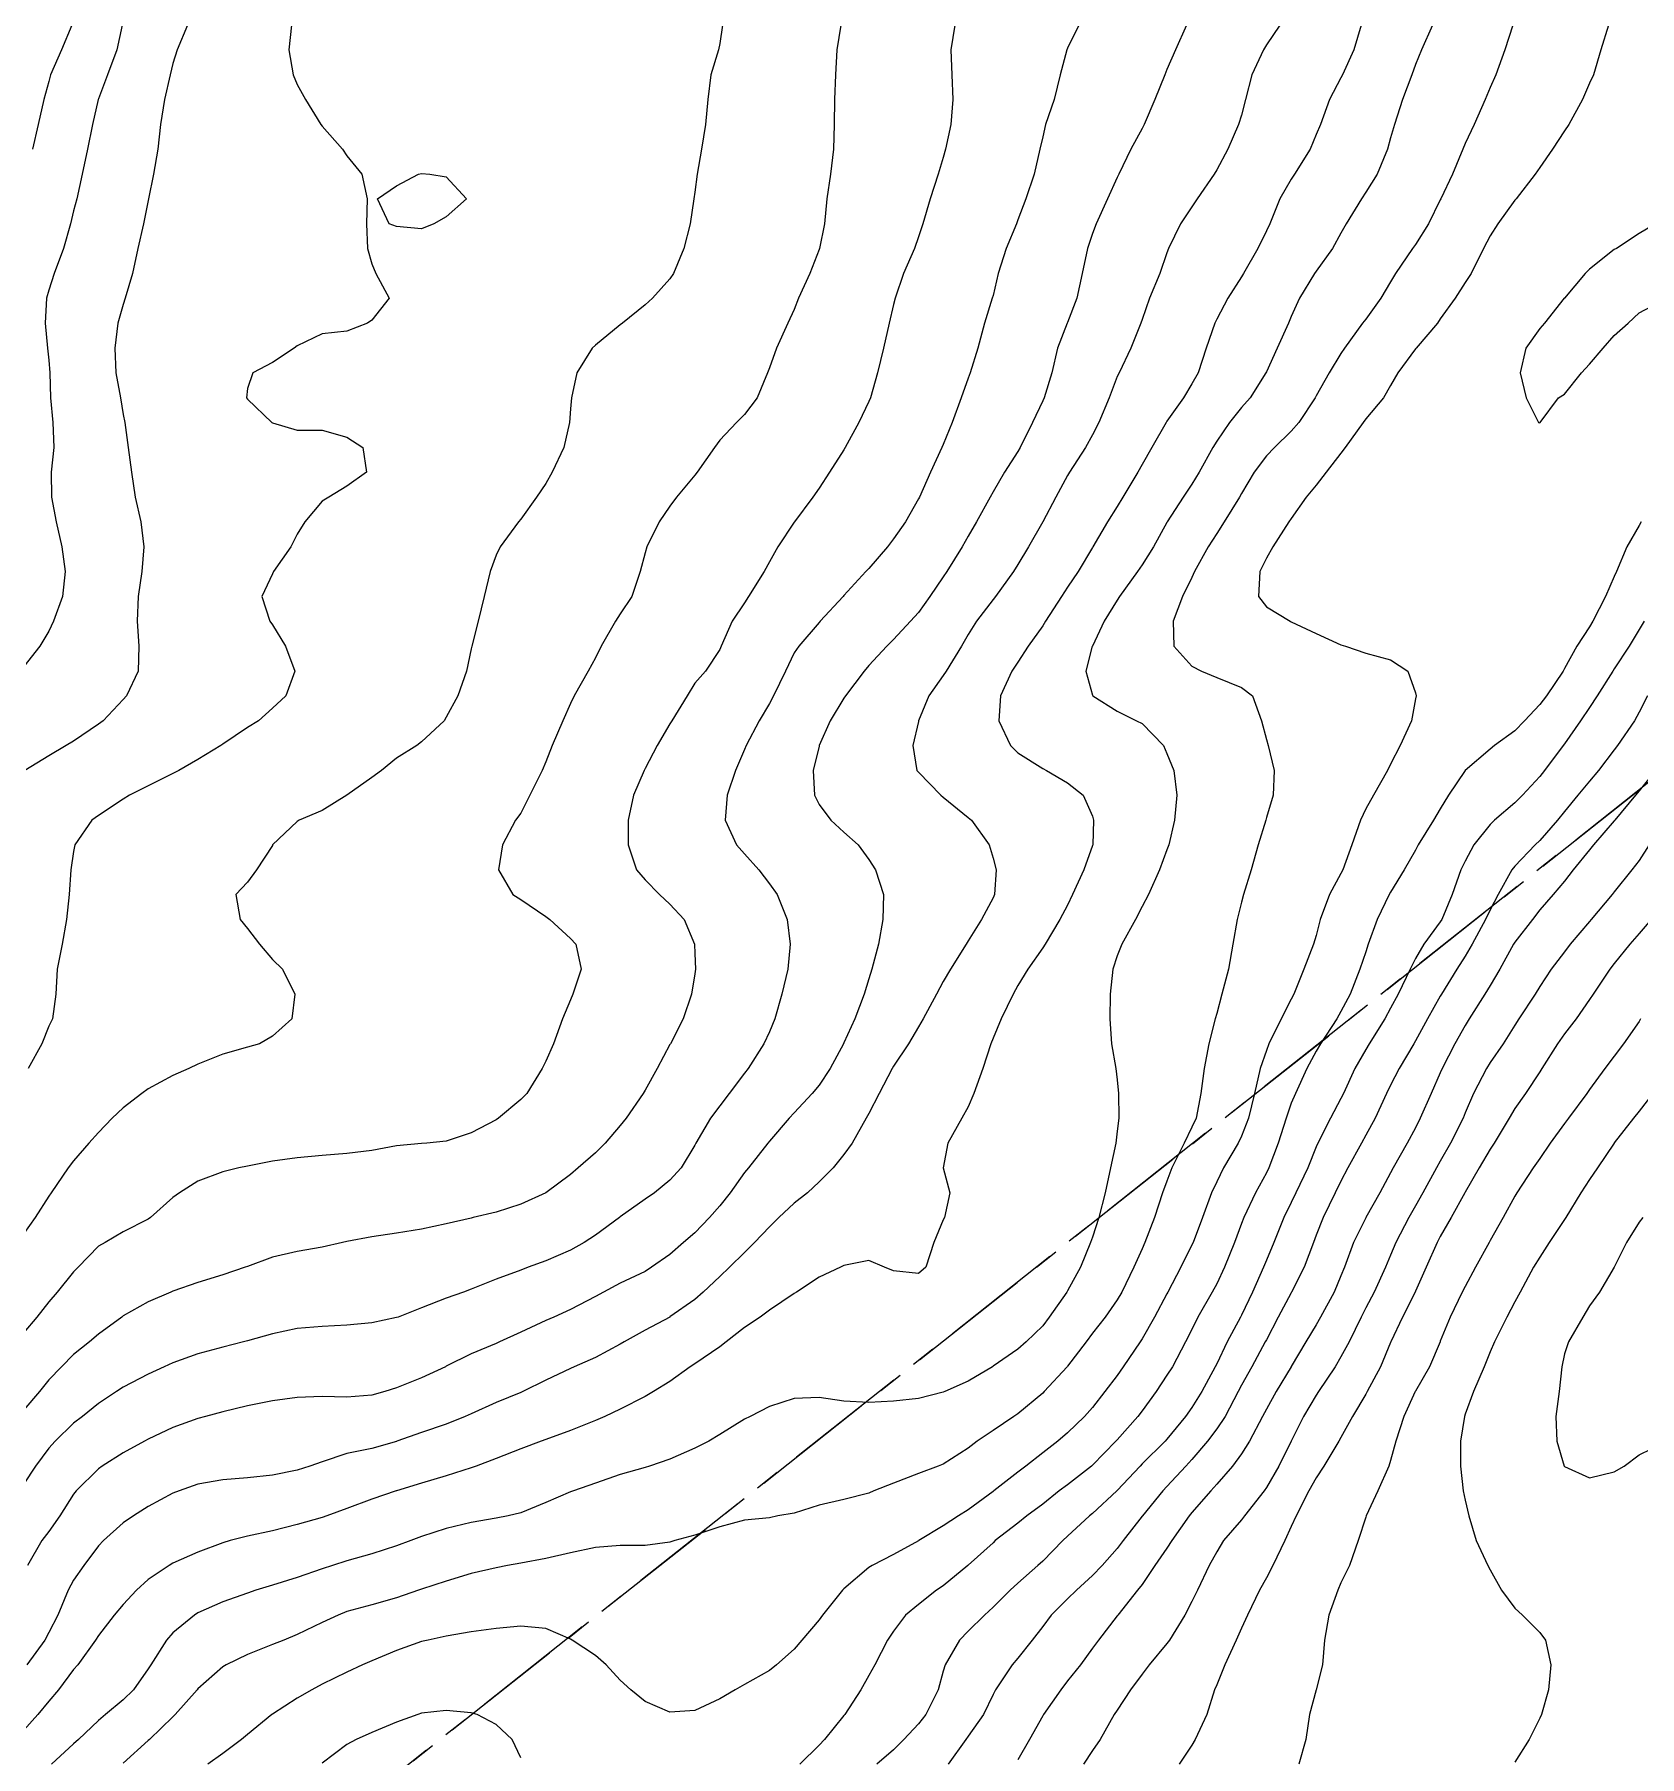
# Model space of a CAD drawing. Header units: centimetres. Extents: x 0 to 642158, y -847 to 649707.
# Drawn here: x 617182.96 to 617215.26, y 620225.4 to 620260.06 of the extents above; entities that cross this region are included whole.
import ezdxf

# ---------------------------------------------------------------- set-up
doc = ezdxf.new("R2010")
doc.units = ezdxf.units.CM
doc.header["$MEASUREMENT"] = 0
doc.linetypes.add('CENTERX2', pattern=[4, 2.5, -0.5, 0.5, -0.5])
doc.layers.add('SPW_parcellaire cadastral', color=7, linetype='CENTERX2', lineweight=25, true_color=0xff0542)
doc.layers.add('WAL_topographie 0.5', color=253, linetype='Continuous', lineweight=20)

msp = doc.modelspace()

# ---------------------------------------------------------------- linework, layer by layer
at = {"layer": 'SPW_parcellaire cadastral'}
for points in [[(617146.257, 620375.609), (617171.917, 620342.183), (617234.747, 620260.301), (617106.707, 620158.882), (617115.103, 620149.589), (617064.759, 620106.478), (617053.863, 620117.239), (616968.009, 620182.814), (616937.386, 620218.037), (616956.282, 620268.99), (616938.408, 620293.768), (616934.252, 620317.224), (616964.517, 620340.941), (617015.701, 620270.757), (617035.118, 620286.317), (617053.068, 620300.715), (617070.714, 620314.879), (617111.129, 620347.351), (617146.257, 620375.609)], [(617304.757, 620224.565), (617289.47, 620214.047), (617267.386, 620198.854), (617250.757, 620221.245), (617221.38, 620199.298), (617131.107, 620131.905), (617115.103, 620149.589), (617106.707, 620158.882), (617234.747, 620260.301), (617248.531, 620260.549), (617304.757, 620224.565)]]:
    msp.add_lwpolyline(points, dxfattribs=at)
at = {"layer": 'WAL_topographie 0.5'}
for points in [[(617184.73, 620260.25), (617184.621, 620259.75), (617184.434, 620259.25), (617184.25, 620258.762), (617184.246, 620258.75), (617184.13, 620258.25), (617184.029, 620257.75), (617183.926, 620257.25), (617183.814, 620256.75), (617183.75, 620256.509), (617183.687, 620256.25), (617183.55, 620255.75), (617183.357, 620255.25), (617183.25, 620254.917), (617183.205, 620254.75), (617183.175, 620254.25), (617183.228, 620253.75), (617183.25, 620253.508), (617183.273, 620253.25), (617183.284, 620252.75), (617183.335, 620252.25), (617183.351, 620251.75), (617183.299, 620251.25), (617183.306, 620250.75), (617183.397, 620250.25), (617183.513, 620249.75), (617183.58, 620249.25), (617183.529, 620248.75), (617183.345, 620248.25), (617183.25, 620248.049), (617183.074, 620247.75), (617182.75, 620247.338)], [(617196.804, 620260.25), (617196.75, 620259.875), (617196.724, 620259.75), (617196.574, 620259.25), (617196.515, 620258.75), (617196.467, 620258.25), (617196.383, 620257.75), (617196.296, 620257.25), (617196.25, 620256.889), (617196.233, 620256.75), (617196.154, 620256.25), (617196.032, 620255.75), (617195.819, 620255.25), (617195.75, 620255.142), (617195.401, 620254.75), (617195.25, 620254.616), (617194.795, 620254.25), (617194.75, 620254.213), (617194.25, 620253.81), (617194.186, 620253.75), (617193.876, 620253.25), (617193.769, 620252.75), (617193.75, 620252.528), (617193.731, 620252.25), (617193.612, 620251.75), (617193.378, 620251.25), (617193.25, 620251.023), (617193.065, 620250.75), (617192.75, 620250.306), (617192.705, 620250.25), (617192.336, 620249.75), (617192.25, 620249.578), (617192.129, 620249.25), (617192.014, 620248.75), (617191.889, 620248.25), (617191.76, 620247.75), (617191.75, 620247.694), (617191.653, 620247.25), (617191.484, 620246.75), (617191.25, 620246.324), (617191.209, 620246.25), (617190.75, 620245.826), (617190.657, 620245.75), (617190.25, 620245.499), (617189.943, 620245.25), (617189.75, 620245.106), (617189.25, 620244.75), (617189.25, 620244.75), (617188.75, 620244.445), (617188.286, 620244.25), (617188.25, 620244.224), (617187.755, 620243.75), (617187.75, 620243.741), (617187.431, 620243.25), (617187.25, 620243.004), (617187.015, 620242.75), (617187.103, 620242.25), (617187.25, 620242.066), (617187.494, 620241.75), (617187.75, 620241.446), (617187.954, 620241.25), (617188.201, 620240.75), (617188.142, 620240.25), (617187.75, 620239.899), (617187.494, 620239.75), (617187.25, 620239.68), (617186.75, 620239.539), (617186.25, 620239.34), (617186.071, 620239.25), (617185.75, 620239.113), (617185.25, 620238.841), (617185.125, 620238.75), (617184.75, 620238.458), (617184.529, 620238.25), (617184.25, 620237.963), (617184.056, 620237.75), (617183.75, 620237.396), (617183.644, 620237.25), (617183.301, 620236.75), (617183.25, 620236.68), (617182.978, 620236.25), (617182.75, 620235.93)], [(617199.19, 620260.25), (617199.107, 620259.75), (617199.078, 620259.25), (617199.061, 620258.75), (617199.051, 620258.25), (617199.041, 620257.75), (617198.977, 620257.25), (617198.903, 620256.75), (617198.857, 620256.25), (617198.757, 620255.75), (617198.75, 620255.731), (617198.562, 620255.25), (617198.338, 620254.75), (617198.25, 620254.526), (617198.123, 620254.25), (617197.892, 620253.75), (617197.75, 620253.348), (617197.714, 620253.25), (617197.502, 620252.75), (617197.25, 620252.414), (617197.086, 620252.25), (617196.75, 620251.895), (617196.644, 620251.75), (617196.295, 620251.25), (617196.25, 620251.192), (617195.881, 620250.75), (617195.75, 620250.566), (617195.533, 620250.25), (617195.281, 620249.75), (617195.25, 620249.628), (617195.151, 620249.25), (617194.982, 620248.75), (617194.75, 620248.399), (617194.652, 620248.25), (617194.368, 620247.75), (617194.25, 620247.515), (617194.105, 620247.25), (617193.824, 620246.75), (617193.75, 620246.595), (617193.596, 620246.25), (617193.381, 620245.75), (617193.25, 620245.419), (617193.181, 620245.25), (617192.932, 620244.75), (617192.75, 620244.39), (617192.645, 620244.25), (617192.382, 620243.75), (617192.302, 620243.25), (617192.59, 620242.75), (617192.75, 620242.655), (617193.25, 620242.309), (617193.33, 620242.25), (617193.75, 620241.87), (617193.859, 620241.75), (617193.964, 620241.25), (617193.795, 620240.75), (617193.75, 620240.636), (617193.588, 620240.25), (617193.403, 620239.75), (617193.25, 620239.4), (617193.18, 620239.25), (617192.867, 620238.75), (617192.75, 620238.625), (617192.299, 620238.25), (617192.25, 620238.22), (617191.75, 620237.958), (617191.25, 620237.788), (617190.861, 620237.75), (617190.75, 620237.74), (617190.25, 620237.692), (617189.75, 620237.602), (617189.25, 620237.539), (617188.75, 620237.5), (617188.25, 620237.454), (617187.75, 620237.383), (617187.25, 620237.288), (617187.076, 620237.25), (617186.75, 620237.173), (617186.25, 620236.986), (617185.88, 620236.75), (617185.75, 620236.655), (617185.295, 620236.25), (617185.25, 620236.222), (617184.75, 620235.963), (617184.384, 620235.75), (617184.25, 620235.674), (617183.841, 620235.25), (617183.75, 620235.156), (617183.423, 620234.75), (617183.25, 620234.554), (617183.01, 620234.25), (617182.75, 620233.938)], [(617201.484, 620260.25), (617201.402, 620259.75), (617201.421, 620259.25), (617201.442, 620258.75), (617201.399, 620258.25), (617201.297, 620257.75), (617201.25, 620257.583), (617201.145, 620257.25), (617200.988, 620256.75), (617200.839, 620256.25), (617200.75, 620255.985), (617200.668, 620255.75), (617200.447, 620255.25), (617200.278, 620254.75), (617200.25, 620254.627), (617200.162, 620254.25), (617200.044, 620253.75), (617199.926, 620253.25), (617199.783, 620252.75), (617199.75, 620252.673), (617199.551, 620252.25), (617199.275, 620251.75), (617199.25, 620251.7), (617198.961, 620251.25), (617198.75, 620250.928), (617198.621, 620250.75), (617198.253, 620250.25), (617198.25, 620250.246), (617197.92, 620249.75), (617197.75, 620249.449), (617197.642, 620249.25), (617197.33, 620248.75), (617197.25, 620248.621), (617197, 620248.25), (617196.781, 620247.75), (617196.75, 620247.685), (617196.462, 620247.25), (617196.25, 620247.006), (617196.093, 620246.75), (617195.786, 620246.25), (617195.75, 620246.187), (617195.493, 620245.75), (617195.25, 620245.287), (617195.228, 620245.25), (617195.017, 620244.75), (617194.912, 620244.25), (617194.906, 620243.75), (617195.075, 620243.25), (617195.25, 620243.047), (617195.536, 620242.75), (617195.75, 620242.556), (617196.033, 620242.25), (617196.241, 620241.75), (617196.25, 620241.562), (617196.264, 620241.25), (617196.25, 620241.157), (617196.182, 620240.75), (617196.014, 620240.25), (617195.76, 620239.75), (617195.75, 620239.734), (617195.491, 620239.25), (617195.25, 620238.812), (617195.212, 620238.75), (617194.868, 620238.25), (617194.75, 620238.101), (617194.445, 620237.75), (617194.25, 620237.557), (617193.905, 620237.25), (617193.75, 620237.12), (617193.25, 620236.75), (617193.25, 620236.75), (617192.75, 620236.52), (617192.25, 620236.358), (617191.789, 620236.25), (617191.75, 620236.241), (617191.25, 620236.123), (617190.75, 620236.017), (617190.25, 620235.938), (617189.75, 620235.865), (617189.25, 620235.77), (617189.162, 620235.75), (617188.75, 620235.653), (617188.25, 620235.571), (617187.75, 620235.454), (617187.25, 620235.267), (617187.203, 620235.25), (617186.75, 620235.098), (617186.25, 620234.942), (617185.75, 620234.767), (617185.708, 620234.75), (617185.25, 620234.558), (617184.75, 620234.273), (617184.721, 620234.25), (617184.25, 620233.906), (617184.073, 620233.75), (617183.75, 620233.495), (617183.506, 620233.25), (617183.25, 620232.987), (617183.063, 620232.75), (617182.75, 620232.385)], [(617203.974, 620260.25), (617203.75, 620259.784), (617203.734, 620259.75), (617203.598, 620259.25), (617203.477, 620258.75), (617203.306, 620258.25), (617203.25, 620258), (617203.19, 620257.75), (617203.081, 620257.25), (617202.912, 620256.75), (617202.75, 620256.326), (617202.72, 620256.25), (617202.515, 620255.75), (617202.355, 620255.25), (617202.25, 620254.806), (617202.235, 620254.75), (617202.081, 620254.25), (617201.946, 620253.75), (617201.791, 620253.25), (617201.75, 620253.142), (617201.611, 620252.75), (617201.429, 620252.25), (617201.25, 620251.809), (617201.223, 620251.75), (617200.99, 620251.25), (617200.768, 620250.75), (617200.75, 620250.713), (617200.49, 620250.25), (617200.25, 620249.911), (617200.125, 620249.75), (617199.75, 620249.316), (617199.693, 620249.25), (617199.25, 620248.769), (617199.233, 620248.75), (617198.773, 620248.25), (617198.75, 620248.224), (617198.343, 620247.75), (617198.25, 620247.617), (617198.072, 620247.25), (617197.832, 620246.75), (617197.75, 620246.595), (617197.545, 620246.25), (617197.28, 620245.75), (617197.25, 620245.67), (617197.071, 620245.25), (617196.899, 620244.75), (617196.861, 620244.25), (617197.087, 620243.75), (617197.25, 620243.568), (617197.536, 620243.25), (617197.75, 620242.964), (617197.908, 620242.75), (617198.107, 620242.25), (617198.17, 620241.75), (617198.123, 620241.25), (617198.001, 620240.75), (617197.858, 620240.25), (617197.75, 620239.992), (617197.639, 620239.75), (617197.322, 620239.25), (617197.25, 620239.159), (617196.942, 620238.75), (617196.75, 620238.503), (617196.566, 620238.25), (617196.27, 620237.75), (617196.25, 620237.71), (617195.978, 620237.25), (617195.75, 620237.005), (617195.436, 620236.75), (617195.25, 620236.624), (617194.75, 620236.263), (617194.733, 620236.25), (617194.25, 620235.897), (617194.023, 620235.75), (617193.75, 620235.592), (617193.25, 620235.381), (617192.898, 620235.25), (617192.75, 620235.194), (617192.25, 620235.009), (617191.75, 620234.808), (617191.596, 620234.75), (617191.25, 620234.627), (617190.75, 620234.435), (617190.279, 620234.25), (617190.25, 620234.239), (617189.75, 620234.135), (617189.25, 620234.085), (617188.75, 620234.059), (617188.25, 620234.019), (617187.75, 620233.914), (617187.25, 620233.773), (617187.169, 620233.75), (617186.75, 620233.643), (617186.25, 620233.506), (617185.75, 620233.331), (617185.571, 620233.25), (617185.25, 620233.102), (617184.75, 620232.835), (617184.613, 620232.75), (617184.25, 620232.513), (617183.929, 620232.25), (617183.75, 620232.111), (617183.379, 620231.75), (617183.25, 620231.608), (617182.987, 620231.25), (617182.75, 620230.895)], [(617209.657, 620260.25), (617209.511, 620259.75), (617209.279, 620259.25), (617209.25, 620259.188), (617209.019, 620258.75), (617208.839, 620258.25), (617208.75, 620258.046), (617208.628, 620257.75), (617208.314, 620257.25), (617208.25, 620257.145), (617208.018, 620256.75), (617207.817, 620256.25), (617207.75, 620256.109), (617207.581, 620255.75), (617207.289, 620255.25), (617207.25, 620255.18), (617206.973, 620254.75), (617206.75, 620254.331), (617206.711, 620254.25), (617206.539, 620253.75), (617206.377, 620253.25), (617206.25, 620253.028), (617206.081, 620252.75), (617205.75, 620252.277), (617205.732, 620252.25), (617205.442, 620251.75), (617205.25, 620251.403), (617205.161, 620251.25), (617204.859, 620250.75), (617204.75, 620250.561), (617204.556, 620250.25), (617204.26, 620249.75), (617204.25, 620249.735), (617203.964, 620249.25), (617203.75, 620248.938), (617203.625, 620248.75), (617203.303, 620248.25), (617203.25, 620248.162), (617202.958, 620247.75), (617202.75, 620247.429), (617202.628, 620247.25), (617202.403, 620246.75), (617202.367, 620246.25), (617202.599, 620245.75), (617202.75, 620245.604), (617203.25, 620245.287), (617203.323, 620245.25), (617203.75, 620244.997), (617204.061, 620244.75), (617204.25, 620244.329), (617204.274, 620244.25), (617204.255, 620243.75), (617204.25, 620243.736), (617204.08, 620243.25), (617203.848, 620242.75), (617203.75, 620242.541), (617203.595, 620242.25), (617203.299, 620241.75), (617203.25, 620241.678), (617202.953, 620241.25), (617202.75, 620240.918), (617202.655, 620240.75), (617202.413, 620240.25), (617202.25, 620239.863), (617202.206, 620239.75), (617202.043, 620239.25), (617201.864, 620238.75), (617201.75, 620238.483), (617201.62, 620238.25), (617201.34, 620237.75), (617201.25, 620237.25), (617201.379, 620236.75), (617201.272, 620236.25), (617201.25, 620236.206), (617201.059, 620235.75), (617200.896, 620235.25), (617200.75, 620235.123), (617200.25, 620235.179), (617200.066, 620235.25), (617199.75, 620235.386), (617199.25, 620235.289), (617199.182, 620235.25), (617198.75, 620235.05), (617198.294, 620234.75), (617198.25, 620234.724), (617197.75, 620234.385), (617197.565, 620234.25), (617197.25, 620234.036), (617196.883, 620233.75), (617196.75, 620233.652), (617196.25, 620233.307), (617196.159, 620233.25), (617195.75, 620232.952), (617195.42, 620232.75), (617195.25, 620232.653), (617194.75, 620232.396), (617194.44, 620232.25), (617194.25, 620232.167), (617193.75, 620231.967), (617193.25, 620231.783), (617193.159, 620231.75), (617192.75, 620231.598), (617192.25, 620231.402), (617191.85, 620231.25), (617191.75, 620231.214), (617191.25, 620231.053), (617190.75, 620230.906), (617190.25, 620230.753), (617190.242, 620230.75), (617189.75, 620230.585), (617189.25, 620230.397), (617188.848, 620230.25), (617188.75, 620230.216), (617188.25, 620230.073), (617187.75, 620229.948), (617187.25, 620229.841), (617186.9, 620229.75), (617186.75, 620229.706), (617186.25, 620229.518), (617185.75, 620229.298), (617185.67, 620229.25), (617185.25, 620228.968), (617185.015, 620228.75), (617184.75, 620228.467), (617184.565, 620228.25), (617184.25, 620227.84), (617184.194, 620227.75), (617183.835, 620227.25), (617183.75, 620227.154), (617183.448, 620226.75), (617183.25, 620226.52), (617183.028, 620226.25), (617182.75, 620225.933)], [(617186.041, 620260.25), (617185.834, 620259.75), (617185.75, 620259.477), (617185.69, 620259.25), (617185.577, 620258.75), (617185.5, 620258.25), (617185.442, 620257.75), (617185.358, 620257.25), (617185.257, 620256.75), (617185.25, 620256.719), (617185.155, 620256.25), (617185.045, 620255.75), (617184.933, 620255.25), (617184.789, 620254.75), (617184.75, 620254.625), (617184.643, 620254.25), (617184.58, 620253.75), (617184.598, 620253.25), (617184.694, 620252.75), (617184.75, 620252.412), (617184.779, 620252.25), (617184.85, 620251.75), (617184.913, 620251.25), (617184.989, 620250.75), (617185.106, 620250.25), (617185.163, 620249.75), (617185.12, 620249.25), (617185.048, 620248.75), (617185.03, 620248.25), (617185.063, 620247.75), (617185.047, 620247.25), (617184.818, 620246.75), (617184.75, 620246.674), (617184.347, 620246.25), (617184.25, 620246.177), (617183.75, 620245.84), (617183.604, 620245.75), (617183.25, 620245.545), (617182.769, 620245.25)], [(617208.019, 620260.25), (617207.75, 620259.848), (617207.693, 620259.75), (617207.46, 620259.25), (617207.33, 620258.75), (617207.25, 620258.434), (617207.191, 620258.25), (617206.977, 620257.75), (617206.75, 620257.334), (617206.702, 620257.25), (617206.357, 620256.75), (617206.25, 620256.588), (617206.024, 620256.25), (617205.782, 620255.75), (617205.75, 620255.662), (617205.605, 620255.25), (617205.396, 620254.75), (617205.25, 620254.323), (617205.226, 620254.25), (617205.024, 620253.75), (617204.785, 620253.25), (617204.75, 620253.175), (617204.586, 620252.75), (617204.38, 620252.25), (617204.25, 620252.005), (617204.112, 620251.75), (617203.791, 620251.25), (617203.75, 620251.182), (617203.516, 620250.75), (617203.25, 620250.25), (617203.25, 620250.25), (617202.961, 620249.75), (617202.75, 620249.392), (617202.663, 620249.25), (617202.299, 620248.75), (617202.25, 620248.692), (617201.918, 620248.25), (617201.75, 620247.988), (617201.613, 620247.75), (617201.304, 620247.25), (617201.25, 620247.157), (617200.959, 620246.75), (617200.752, 620246.25), (617200.75, 620246.235), (617200.638, 620245.75), (617200.714, 620245.25), (617200.75, 620245.215), (617201.199, 620244.75), (617201.25, 620244.708), (617201.75, 620244.305), (617201.819, 620244.25), (617202.17, 620243.75), (617202.25, 620243.485), (617202.312, 620243.25), (617202.281, 620242.75), (617202.25, 620242.685), (617202.021, 620242.25), (617201.75, 620241.82), (617201.709, 620241.75), (617201.391, 620241.25), (617201.25, 620241.002), (617201.111, 620240.75), (617200.847, 620240.25), (617200.75, 620240.091), (617200.551, 620239.75), (617200.25, 620239.3), (617200.222, 620239.25), (617199.959, 620238.75), (617199.75, 620238.344), (617199.698, 620238.25), (617199.414, 620237.75), (617199.25, 620237.522), (617199.031, 620237.25), (617198.75, 620236.97), (617198.518, 620236.75), (617198.25, 620236.541), (617197.94, 620236.25), (617197.75, 620236.065), (617197.453, 620235.75), (617197.25, 620235.551), (617196.947, 620235.25), (617196.75, 620235.063), (617196.42, 620234.75), (617196.25, 620234.602), (617195.75, 620234.253), (617195.745, 620234.25), (617195.25, 620233.984), (617194.826, 620233.75), (617194.75, 620233.706), (617194.25, 620233.437), (617193.824, 620233.25), (617193.75, 620233.217), (617193.25, 620232.982), (617192.786, 620232.75), (617192.75, 620232.733), (617192.25, 620232.532), (617191.75, 620232.303), (617191.63, 620232.25), (617191.25, 620232.092), (617190.75, 620231.929), (617190.257, 620231.75), (617190.25, 620231.748), (617189.75, 620231.606), (617189.25, 620231.501), (617188.75, 620231.337), (617188.502, 620231.25), (617188.25, 620231.165), (617187.75, 620231.067), (617187.25, 620231.011), (617186.75, 620230.972), (617186.25, 620230.886), (617185.875, 620230.75), (617185.75, 620230.703), (617185.25, 620230.437), (617184.956, 620230.25), (617184.75, 620230.11), (617184.355, 620229.75), (617184.25, 620229.643), (617183.957, 620229.25), (617183.75, 620228.954), (617183.641, 620228.75), (617183.43, 620228.25), (617183.25, 620227.901), (617183.171, 620227.75), (617182.81, 620227.25)], [(617206.144, 620260.25), (617205.92, 620259.75), (617205.75, 620259.352), (617205.705, 620259.25), (617205.506, 620258.75), (617205.29, 620258.25), (617205.25, 620258.17), (617205.026, 620257.75), (617204.783, 620257.25), (617204.75, 620257.18), (617204.553, 620256.75), (617204.325, 620256.25), (617204.25, 620256.055), (617204.148, 620255.75), (617204.041, 620255.25), (617203.935, 620254.75), (617203.75, 620254.264), (617203.744, 620254.25), (617203.545, 620253.75), (617203.43, 620253.25), (617203.278, 620252.75), (617203.25, 620252.687), (617203.047, 620252.25), (617202.794, 620251.75), (617202.75, 620251.668), (617202.482, 620251.25), (617202.25, 620250.856), (617202.195, 620250.75), (617201.92, 620250.25), (617201.75, 620249.965), (617201.627, 620249.75), (617201.319, 620249.25), (617201.25, 620249.144), (617200.981, 620248.75), (617200.75, 620248.428), (617200.592, 620248.25), (617200.25, 620247.881), (617200.114, 620247.75), (617199.75, 620247.36), (617199.655, 620247.25), (617199.28, 620246.75), (617199.25, 620246.704), (617198.975, 620246.25), (617198.754, 620245.75), (617198.75, 620245.735), (617198.628, 620245.25), (617198.657, 620244.75), (617198.75, 620244.561), (617198.986, 620244.25), (617199.25, 620244.008), (617199.539, 620243.75), (617199.75, 620243.459), (617199.885, 620243.25), (617200.046, 620242.75), (617200.036, 620242.25), (617199.946, 620241.75), (617199.812, 620241.25), (617199.75, 620241.054), (617199.66, 620240.75), (617199.47, 620240.25), (617199.25, 620239.768), (617199.242, 620239.75), (617198.97, 620239.25), (617198.75, 620238.919), (617198.614, 620238.75), (617198.25, 620238.359), (617198.146, 620238.25), (617197.75, 620237.787), (617197.721, 620237.75), (617197.329, 620237.25), (617197.25, 620237.157), (617196.962, 620236.75), (617196.75, 620236.49), (617196.545, 620236.25), (617196.25, 620235.944), (617196.023, 620235.75), (617195.75, 620235.508), (617195.378, 620235.25), (617195.25, 620235.168), (617194.75, 620234.928), (617194.412, 620234.75), (617194.25, 620234.666), (617193.75, 620234.402), (617193.411, 620234.25), (617193.25, 620234.178), (617192.75, 620233.942), (617192.321, 620233.75), (617192.25, 620233.718), (617191.75, 620233.51), (617191.25, 620233.259), (617191.234, 620233.25), (617190.75, 620233.028), (617190.25, 620232.824), (617190.011, 620232.75), (617189.75, 620232.675), (617189.25, 620232.636), (617188.75, 620232.648), (617188.25, 620232.63), (617187.75, 620232.562), (617187.25, 620232.46), (617186.75, 620232.34), (617186.406, 620232.25), (617186.25, 620232.21), (617185.75, 620232.026), (617185.25, 620231.791), (617185.174, 620231.75), (617184.75, 620231.517), (617184.327, 620231.25), (617184.25, 620231.198), (617183.802, 620230.75), (617183.75, 620230.686), (617183.47, 620230.25), (617183.25, 620229.933), (617183.113, 620229.75), (617182.823, 620229.25)], [(617188.137, 620260.25), (617188.08, 620259.75), (617188.17, 620259.25), (617188.25, 620259.05), (617188.417, 620258.75), (617188.726, 620258.25), (617188.75, 620258.217), (617189.163, 620257.75), (617189.25, 620257.614), (617189.55, 620257.25), (617189.657, 620256.75), (617189.641, 620256.25), (617189.661, 620255.75), (617189.75, 620255.442), (617189.833, 620255.25), (617190.1, 620254.75), (617189.75, 620254.313), (617189.662, 620254.25), (617189.25, 620254.091), (617188.75, 620254.034), (617188.25, 620253.792), (617188.187, 620253.75), (617187.75, 620253.458), (617187.359, 620253.25), (617187.25, 620252.932), (617187.226, 620252.75), (617187.25, 620252.72), (617187.742, 620252.25), (617187.75, 620252.244), (617188.25, 620252.097), (617188.75, 620252.094), (617189.25, 620251.955), (617189.572, 620251.75), (617189.643, 620251.25), (617189.25, 620250.97), (617188.889, 620250.75), (617188.75, 620250.671), (617188.401, 620250.25), (617188.25, 620250.005), (617188.124, 620249.75), (617187.772, 620249.25), (617187.75, 620249.206), (617187.536, 620248.75), (617187.697, 620248.25), (617187.75, 620248.18), (617188.013, 620247.75), (617188.202, 620247.25), (617188.022, 620246.75), (617187.75, 620246.5), (617187.473, 620246.25), (617187.25, 620246.114), (617186.75, 620245.776), (617186.716, 620245.75), (617186.25, 620245.466), (617185.866, 620245.25), (617185.75, 620245.188), (617185.25, 620244.942), (617184.877, 620244.75), (617184.75, 620244.671), (617184.25, 620244.339), (617184.119, 620244.25), (617183.774, 620243.75), (617183.75, 620243.621), (617183.697, 620243.25), (617183.658, 620242.75), (617183.608, 620242.25), (617183.519, 620241.75), (617183.42, 620241.25), (617183.392, 620240.75), (617183.325, 620240.25), (617183.25, 620240.106), (617183.111, 620239.75), (617182.838, 620239.25)], [(617183.715, 620260.25), (617183.506, 620259.75), (617183.287, 620259.25), (617183.25, 620259.115), (617183.15, 620258.75), (617183.034, 620258.25), (617182.92, 620257.75)], [(617211.094, 620260.25), (617210.869, 620259.75), (617210.75, 620259.457), (617210.676, 620259.25), (617210.49, 620258.75), (617210.327, 620258.25), (617210.25, 620257.98), (617210.19, 620257.75), (617209.98, 620257.25), (617209.75, 620256.883), (617209.661, 620256.75), (617209.356, 620256.25), (617209.25, 620256.059), (617209.079, 620255.75), (617208.75, 620255.295), (617208.719, 620255.25), (617208.416, 620254.75), (617208.25, 620254.383), (617208.193, 620254.25), (617207.969, 620253.75), (617207.75, 620253.273), (617207.739, 620253.25), (617207.423, 620252.75), (617207.25, 620252.554), (617207.006, 620252.25), (617206.75, 620251.877), (617206.671, 620251.75), (617206.401, 620251.25), (617206.25, 620251.01), (617206.077, 620250.75), (617205.757, 620250.25), (617205.75, 620250.238), (617205.481, 620249.75), (617205.25, 620249.384), (617205.158, 620249.25), (617204.794, 620248.75), (617204.75, 620248.674), (617204.487, 620248.25), (617204.25, 620247.753), (617204.248, 620247.75), (617204.116, 620247.25), (617204.25, 620246.766), (617204.258, 620246.75), (617204.75, 620246.443), (617205.135, 620246.25), (617205.25, 620246.193), (617205.678, 620245.75), (617205.75, 620245.59), (617205.887, 620245.25), (617205.947, 620244.75), (617205.901, 620244.25), (617205.786, 620243.75), (617205.75, 620243.652), (617205.602, 620243.25), (617205.377, 620242.75), (617205.25, 620242.511), (617205.115, 620242.25), (617204.844, 620241.75), (617204.75, 620241.516), (617204.658, 620241.25), (617204.604, 620240.75), (617204.6, 620240.25), (617204.632, 620239.75), (617204.72, 620239.25), (617204.75, 620239.025), (617204.777, 620238.75), (617204.778, 620238.25), (617204.75, 620237.989), (617204.722, 620237.75), (617204.612, 620237.25), (617204.507, 620236.75), (617204.381, 620236.25), (617204.25, 620235.855), (617204.21, 620235.75), (617204.008, 620235.25), (617203.75, 620234.775), (617203.735, 620234.75), (617203.379, 620234.25), (617203.25, 620234.074), (617202.915, 620233.75), (617202.75, 620233.605), (617202.25, 620233.258), (617202.237, 620233.25), (617201.75, 620232.961), (617201.28, 620232.75), (617201.25, 620232.737), (617200.75, 620232.612), (617200.25, 620232.554), (617199.75, 620232.528), (617199.25, 620232.556), (617198.75, 620232.629), (617198.25, 620232.609), (617197.75, 620232.447), (617197.361, 620232.25), (617197.25, 620232.194), (617196.75, 620231.884), (617196.532, 620231.75), (617196.25, 620231.611), (617195.75, 620231.391), (617195.337, 620231.25), (617195.25, 620231.223), (617194.75, 620231.079), (617194.25, 620230.904), (617193.808, 620230.75), (617193.75, 620230.73), (617193.25, 620230.519), (617192.75, 620230.311), (617192.493, 620230.25), (617192.25, 620230.204), (617191.75, 620230.117), (617191.25, 620229.991), (617190.75, 620229.83), (617190.537, 620229.75), (617190.25, 620229.645), (617189.75, 620229.485), (617189.25, 620229.343), (617188.96, 620229.25), (617188.75, 620229.182), (617188.25, 620229.008), (617187.75, 620228.851), (617187.42, 620228.75), (617187.25, 620228.694), (617186.75, 620228.516), (617186.25, 620228.295), (617186.181, 620228.25), (617185.75, 620227.894), (617185.622, 620227.75), (617185.302, 620227.25), (617185.25, 620227.167), (617184.956, 620226.75), (617184.75, 620226.547), (617184.395, 620226.25), (617184.25, 620226.129), (617183.849, 620225.75), (617183.75, 620225.658), (617183.307, 620225.25)], [(617212.706, 620260.25), (617212.549, 620259.75), (617212.365, 620259.25), (617212.25, 620258.989), (617212.154, 620258.75), (617211.928, 620258.25), (617211.75, 620257.866), (617211.704, 620257.75), (617211.494, 620257.25), (617211.26, 620256.75), (617211.25, 620256.729), (617211.01, 620256.25), (617210.75, 620255.83), (617210.691, 620255.75), (617210.348, 620255.25), (617210.25, 620255.082), (617210.052, 620254.75), (617209.75, 620254.333), (617209.687, 620254.25), (617209.324, 620253.75), (617209.25, 620253.642), (617209.016, 620253.25), (617208.75, 620252.785), (617208.731, 620252.75), (617208.404, 620252.25), (617208.25, 620252.074), (617207.914, 620251.75), (617207.75, 620251.578), (617207.507, 620251.25), (617207.25, 620250.824), (617207.209, 620250.75), (617206.903, 620250.25), (617206.75, 620250.015), (617206.577, 620249.75), (617206.301, 620249.25), (617206.25, 620249.134), (617206.064, 620248.75), (617205.876, 620248.25), (617205.887, 620247.75), (617206.25, 620247.348), (617206.444, 620247.25), (617206.75, 620247.119), (617207.25, 620246.92), (617207.474, 620246.75), (617207.654, 620246.25), (617207.75, 620245.875), (617207.785, 620245.75), (617207.908, 620245.25), (617207.886, 620244.75), (617207.75, 620244.299), (617207.737, 620244.25), (617207.586, 620243.75), (617207.445, 620243.25), (617207.292, 620242.75), (617207.25, 620242.595), (617207.161, 620242.25), (617207.073, 620241.75), (617206.986, 620241.25), (617206.855, 620240.75), (617206.75, 620240.355), (617206.717, 620240.25), (617206.595, 620239.75), (617206.495, 620239.25), (617206.431, 620238.75), (617206.335, 620238.25), (617206.25, 620238.07), (617206.098, 620237.75), (617205.847, 620237.25), (617205.75, 620236.987), (617205.662, 620236.75), (617205.501, 620236.25), (617205.306, 620235.75), (617205.25, 620235.622), (617205.084, 620235.25), (617204.84, 620234.75), (617204.75, 620234.599), (617204.505, 620234.25), (617204.25, 620233.925), (617204.122, 620233.75), (617203.75, 620233.261), (617203.741, 620233.25), (617203.28, 620232.75), (617203.25, 620232.72), (617202.75, 620232.303), (617202.671, 620232.25), (617202.25, 620231.966), (617201.931, 620231.75), (617201.75, 620231.608), (617201.25, 620231.292), (617201.147, 620231.25), (617200.75, 620231.099), (617200.25, 620230.906), (617199.855, 620230.75), (617199.75, 620230.706), (617199.25, 620230.579), (617198.75, 620230.466), (617198.25, 620230.306), (617197.922, 620230.25), (617197.75, 620230.21), (617197.25, 620230.162), (617196.75, 620230.029), (617196.25, 620229.86), (617195.85, 620229.75), (617195.75, 620229.72), (617195.25, 620229.652), (617194.75, 620229.654), (617194.25, 620229.614), (617193.75, 620229.502), (617193.25, 620229.391), (617192.75, 620229.297), (617192.482, 620229.25), (617192.25, 620229.203), (617191.75, 620229.087), (617191.25, 620228.937), (617190.75, 620228.771), (617190.69, 620228.75), (617190.25, 620228.602), (617189.75, 620228.46), (617189.25, 620228.322), (617189.072, 620228.25), (617188.75, 620228.103), (617188.25, 620227.859), (617187.978, 620227.75), (617187.75, 620227.657), (617187.25, 620227.457), (617186.82, 620227.25), (617186.75, 620227.208), (617186.25, 620226.771), (617186.234, 620226.75), (617185.794, 620226.25), (617185.75, 620226.207), (617185.277, 620225.75), (617185.25, 620225.725), (617184.75, 620225.275)], [(617214.633, 620260.25), (617214.482, 620259.75), (617214.33, 620259.25), (617214.25, 620259.081), (617214.113, 620258.75), (617213.833, 620258.25), (617213.75, 620258.117), (617213.509, 620257.75), (617213.25, 620257.381), (617213.155, 620257.25), (617212.775, 620256.75), (617212.75, 620256.722), (617212.406, 620256.25), (617212.25, 620256.007), (617212.118, 620255.75), (617211.871, 620255.25), (617211.75, 620255.067), (617211.548, 620254.75), (617211.25, 620254.334), (617211.19, 620254.25), (617210.762, 620253.75), (617210.75, 620253.735), (617210.398, 620253.25), (617210.25, 620252.994), (617210.104, 620252.75), (617209.75, 620252.326), (617209.699, 620252.25), (617209.335, 620251.75), (617209.25, 620251.631), (617208.954, 620251.25), (617208.75, 620250.992), (617208.551, 620250.75), (617208.25, 620250.321), (617208.205, 620250.25), (617207.878, 620249.75), (617207.75, 620249.519), (617207.619, 620249.25), (617207.592, 620248.75), (617207.75, 620248.541), (617208.229, 620248.25), (617208.25, 620248.242), (617208.75, 620248.002), (617209.25, 620247.774), (617209.34, 620247.75), (617209.75, 620247.612), (617210.25, 620247.477), (617210.595, 620247.25), (617210.75, 620246.81), (617210.762, 620246.75), (617210.75, 620246.69), (617210.671, 620246.25), (617210.444, 620245.75), (617210.25, 620245.374), (617210.187, 620245.25), (617209.904, 620244.75), (617209.75, 620244.478), (617209.645, 620244.25), (617209.469, 620243.75), (617209.286, 620243.25), (617209.25, 620243.176), (617209.021, 620242.75), (617208.835, 620242.25), (617208.75, 620241.929), (617208.698, 620241.75), (617208.506, 620241.25), (617208.303, 620240.75), (617208.25, 620240.649), (617208.046, 620240.25), (617207.8, 620239.75), (617207.75, 620239.61), (617207.626, 620239.25), (617207.508, 620238.75), (617207.389, 620238.25), (617207.25, 620237.887), (617207.184, 620237.75), (617206.888, 620237.25), (617206.75, 620236.972), (617206.645, 620236.75), (617206.463, 620236.25), (617206.274, 620235.75), (617206.25, 620235.7), (617206.028, 620235.25), (617205.767, 620234.75), (617205.75, 620234.718), (617205.499, 620234.25), (617205.25, 620233.809), (617205.211, 620233.75), (617204.871, 620233.25), (617204.75, 620233.075), (617204.502, 620232.75), (617204.25, 620232.432), (617204.089, 620232.25), (617203.75, 620231.92), (617203.551, 620231.75), (617203.25, 620231.515), (617202.913, 620231.25), (617202.75, 620231.127), (617202.269, 620230.75), (617202.25, 620230.736), (617201.75, 620230.373), (617201.553, 620230.25), (617201.25, 620230.045), (617200.76, 620229.75), (617200.75, 620229.744), (617200.25, 620229.47), (617199.817, 620229.25), (617199.75, 620229.21), (617199.25, 620228.778), (617199.222, 620228.75), (617198.816, 620228.25), (617198.75, 620228.155), (617198.404, 620227.75), (617198.25, 620227.564), (617197.895, 620227.25), (617197.75, 620227.138), (617197.25, 620226.858), (617197.061, 620226.75), (617196.75, 620226.567), (617196.25, 620226.332), (617195.75, 620226.299), (617195.25, 620226.512), (617194.963, 620226.75), (617194.75, 620226.94), (617194.464, 620227.25), (617194.25, 620227.436), (617193.781, 620227.75), (617193.75, 620227.768), (617193.25, 620227.98), (617192.75, 620228.032), (617192.25, 620227.984), (617191.75, 620227.914), (617191.25, 620227.828), (617190.885, 620227.75), (617190.75, 620227.719), (617190.25, 620227.542), (617189.75, 620227.332), (617189.561, 620227.25), (617189.25, 620227.105), (617188.75, 620226.859), (617188.543, 620226.75), (617188.25, 620226.578), (617187.75, 620226.258), (617187.739, 620226.25), (617187.25, 620225.848), (617187.131, 620225.75), (617186.75, 620225.466), (617186.452, 620225.25)], [(617191, 620256.25), (617190.75, 620256.148), (617190.25, 620256.196), (617190.1, 620256.25), (617189.864, 620256.75), (617190.25, 620257.016), (617190.691, 620257.25), (617190.75, 620257.264), (617190.917, 620257.25), (617191.25, 620257.193), (617191.658, 620256.75), (617191.25, 620256.39), (617191, 620256.25)], [(617215.578, 620256.25), (617215.25, 620256.056), (617214.795, 620255.75), (617214.75, 620255.729), (617214.25, 620255.335), (617214.164, 620255.25), (617213.75, 620254.756), (617213.745, 620254.75), (617213.349, 620254.25), (617213.25, 620254.141), (617212.969, 620253.75), (617212.857, 620253.25), (617212.979, 620252.75), (617213.228, 620252.25), (617213.25, 620252.241), (617213.256, 620252.25), (617213.631, 620252.75), (617213.75, 620252.824), (617214.091, 620253.25), (617214.25, 620253.428), (617214.525, 620253.75), (617214.75, 620254), (617215.032, 620254.25), (617215.25, 620254.457), (617215.75, 620254.72)], [(617215.293, 620250.25), (617215.25, 620250.176), (617215.003, 620249.75), (617214.792, 620249.25), (617214.75, 620249.153), (617214.571, 620248.75), (617214.319, 620248.25), (617214.25, 620248.14), (617213.997, 620247.75), (617213.75, 620247.298), (617213.724, 620247.25), (617213.388, 620246.75), (617213.25, 620246.574), (617212.943, 620246.25), (617212.75, 620246.048), (617212.343, 620245.75), (617212.25, 620245.679), (617211.75, 620245.25), (617211.75, 620245.25), (617211.412, 620244.75), (617211.25, 620244.479), (617211.111, 620244.25), (617210.806, 620243.75), (617210.75, 620243.646), (617210.524, 620243.25), (617210.25, 620242.8), (617210.222, 620242.75), (617209.977, 620242.25), (617209.8, 620241.75), (617209.75, 620241.601), (617209.633, 620241.25), (617209.434, 620240.75), (617209.25, 620240.396), (617209.168, 620240.25), (617208.836, 620239.75), (617208.75, 620239.6), (617208.562, 620239.25), (617208.334, 620238.75), (617208.25, 620238.556), (617208.147, 620238.25), (617207.99, 620237.75), (617207.799, 620237.25), (617207.75, 620237.152), (617207.532, 620236.75), (617207.294, 620236.25), (617207.25, 620236.133), (617207.111, 620235.75), (617206.909, 620235.25), (617206.75, 620234.92), (617206.658, 620234.75), (617206.372, 620234.25), (617206.25, 620234.002), (617206.125, 620233.75), (617205.86, 620233.25), (617205.75, 620233.078), (617205.532, 620232.75), (617205.25, 620232.363), (617205.166, 620232.25), (617204.75, 620231.781), (617204.722, 620231.75), (617204.25, 620231.267), (617204.23, 620231.25), (617203.75, 620230.876), (617203.583, 620230.75), (617203.25, 620230.486), (617202.933, 620230.25), (617202.75, 620230.101), (617202.296, 620229.75), (617202.25, 620229.709), (617201.75, 620229.253), (617201.746, 620229.25), (617201.25, 620228.843), (617201.113, 620228.75), (617200.75, 620228.468), (617200.488, 620228.25), (617200.25, 620227.928), (617200.126, 620227.75), (617199.87, 620227.25), (617199.75, 620227.037), (617199.592, 620226.75), (617199.268, 620226.25), (617199.25, 620226.229), (617198.861, 620225.75), (617198.75, 620225.632), (617198.36, 620225.25)], [(617215.354, 620248.25), (617215.25, 620248.087), (617215.048, 620247.75), (617214.75, 620247.297), (617214.718, 620247.25), (617214.403, 620246.75), (617214.25, 620246.513), (617214.071, 620246.25), (617213.75, 620245.784), (617213.725, 620245.75), (617213.347, 620245.25), (617213.25, 620245.125), (617212.902, 620244.75), (617212.75, 620244.597), (617212.341, 620244.25), (617212.25, 620244.164), (617211.922, 620243.75), (617211.75, 620243.425), (617211.663, 620243.25), (617211.489, 620242.75), (617211.278, 620242.25), (617211.25, 620242.202), (617210.921, 620241.75), (617210.75, 620241.464), (617210.641, 620241.25), (617210.402, 620240.75), (617210.25, 620240.466), (617210.135, 620240.25), (617209.82, 620239.75), (617209.75, 620239.632), (617209.527, 620239.25), (617209.299, 620238.75), (617209.25, 620238.646), (617209.037, 620238.25), (617208.784, 620237.75), (617208.75, 620237.674), (617208.581, 620237.25), (617208.343, 620236.75), (617208.25, 620236.552), (617208.102, 620236.25), (617207.903, 620235.75), (617207.75, 620235.396), (617207.691, 620235.25), (617207.468, 620234.75), (617207.25, 620234.289), (617207.229, 620234.25), (617206.962, 620233.75), (617206.75, 620233.31), (617206.721, 620233.25), (617206.451, 620232.75), (617206.25, 620232.426), (617206.124, 620232.25), (617205.75, 620231.792), (617205.712, 620231.75), (617205.25, 620231.295), (617205.208, 620231.25), (617204.75, 620230.761), (617204.738, 620230.75), (617204.25, 620230.298), (617204.189, 620230.25), (617203.75, 620229.838), (617203.657, 620229.75), (617203.25, 620229.337), (617203.152, 620229.25), (617202.75, 620228.894), (617202.595, 620228.75), (617202.25, 620228.409), (617202.076, 620228.25), (617201.75, 620227.928), (617201.576, 620227.75), (617201.287, 620227.25), (617201.25, 620227.12), (617201.149, 620226.75), (617200.895, 620226.25), (617200.75, 620226.062), (617200.456, 620225.75), (617200.25, 620225.537), (617199.911, 620225.25)], [(617215.419, 620246.75), (617215.25, 620246.421), (617215.156, 620246.25), (617214.817, 620245.75), (617214.75, 620245.665), (617214.433, 620245.25), (617214.25, 620245.033), (617214.018, 620244.75), (617213.75, 620244.426), (617213.61, 620244.25), (617213.25, 620243.837), (617213.159, 620243.75), (617212.75, 620243.326), (617212.691, 620243.25), (617212.412, 620242.75), (617212.25, 620242.447), (617212.159, 620242.25), (617211.891, 620241.75), (617211.75, 620241.509), (617211.58, 620241.25), (617211.274, 620240.75), (617211.25, 620240.708), (617210.994, 620240.25), (617210.75, 620239.81), (617210.714, 620239.75), (617210.42, 620239.25), (617210.25, 620238.918), (617210.167, 620238.75), (617209.939, 620238.25), (617209.75, 620237.91), (617209.661, 620237.75), (617209.387, 620237.25), (617209.25, 620236.983), (617209.137, 620236.75), (617208.89, 620236.25), (617208.75, 620235.897), (617208.695, 620235.75), (617208.512, 620235.25), (617208.258, 620234.75), (617208.25, 620234.737), (617207.989, 620234.25), (617207.75, 620233.793), (617207.728, 620233.75), (617207.456, 620233.25), (617207.25, 620232.877), (617207.185, 620232.75), (617206.92, 620232.25), (617206.75, 620231.997), (617206.566, 620231.75), (617206.25, 620231.382), (617206.127, 620231.25), (617205.75, 620230.837), (617205.668, 620230.75), (617205.256, 620230.25), (617205.25, 620230.242), (617204.87, 620229.75), (617204.75, 620229.592), (617204.446, 620229.25), (617204.25, 620229.05), (617203.928, 620228.75), (617203.75, 620228.578), (617203.422, 620228.25), (617203.25, 620228.02), (617203.039, 620227.75), (617202.75, 620227.383), (617202.636, 620227.25), (617202.302, 620226.75), (617202.25, 620226.654), (617202.056, 620226.25), (617201.75, 620225.814), (617201.704, 620225.75), (617201.345, 620225.25)], [(617215.578, 620245.25), (617215.25, 620244.84), (617215.174, 620244.75), (617214.761, 620244.25), (617214.75, 620244.236), (617214.333, 620243.75), (617214.25, 620243.651), (617213.926, 620243.25), (617213.75, 620243.021), (617213.519, 620242.75), (617213.25, 620242.441), (617213.102, 620242.25), (617212.75, 620241.792), (617212.725, 620241.75), (617212.446, 620241.25), (617212.25, 620240.92), (617212.148, 620240.75), (617211.833, 620240.25), (617211.75, 620240.118), (617211.544, 620239.75), (617211.287, 620239.25), (617211.25, 620239.164), (617211.066, 620238.75), (617210.847, 620238.25), (617210.75, 620238.06), (617210.584, 620237.75), (617210.304, 620237.25), (617210.25, 620237.149), (617210.031, 620236.75), (617209.752, 620236.25), (617209.75, 620236.246), (617209.504, 620235.75), (617209.32, 620235.25), (617209.25, 620235.079), (617209.114, 620234.75), (617208.839, 620234.25), (617208.75, 620234.095), (617208.546, 620233.75), (617208.25, 620233.256), (617208.247, 620233.25), (617207.945, 620232.75), (617207.75, 620232.397), (617207.674, 620232.25), (617207.408, 620231.75), (617207.25, 620231.497), (617207.069, 620231.25), (617206.75, 620230.886), (617206.63, 620230.75), (617206.25, 620230.318), (617206.195, 620230.25), (617205.847, 620229.75), (617205.75, 620229.599), (617205.509, 620229.25), (617205.25, 620228.865), (617205.16, 620228.75), (617204.762, 620228.25), (617204.75, 620228.234), (617204.37, 620227.75), (617204.25, 620227.586), (617204.008, 620227.25), (617203.75, 620226.93), (617203.612, 620226.75), (617203.267, 620226.25), (617203.25, 620226.223), (617202.982, 620225.75), (617202.75, 620225.336)], [(617215.452, 620243.75), (617215.25, 620243.439), (617215.102, 620243.25), (617214.75, 620242.805), (617214.705, 620242.75), (617214.288, 620242.25), (617214.25, 620242.206), (617213.864, 620241.75), (617213.75, 620241.601), (617213.479, 620241.25), (617213.25, 620240.903), (617213.156, 620240.75), (617212.83, 620240.25), (617212.75, 620240.125), (617212.514, 620239.75), (617212.25, 620239.37), (617212.177, 620239.25), (617211.918, 620238.75), (617211.75, 620238.356), (617211.708, 620238.25), (617211.458, 620237.75), (617211.25, 620237.386), (617211.172, 620237.25), (617210.899, 620236.75), (617210.75, 620236.486), (617210.614, 620236.25), (617210.355, 620235.75), (617210.25, 620235.494), (617210.146, 620235.25), (617209.917, 620234.75), (617209.75, 620234.435), (617209.655, 620234.25), (617209.415, 620233.75), (617209.25, 620233.446), (617209.132, 620233.25), (617208.796, 620232.75), (617208.75, 620232.678), (617208.5, 620232.25), (617208.25, 620231.75), (617208.25, 620231.75), (617208.001, 620231.25), (617207.75, 620230.818), (617207.703, 620230.75), (617207.31, 620230.25), (617207.25, 620230.166), (617206.889, 620229.75), (617206.75, 620229.523), (617206.6, 620229.25), (617206.362, 620228.75), (617206.25, 620228.527), (617206.111, 620228.25), (617205.802, 620227.75), (617205.75, 620227.68), (617205.393, 620227.25), (617205.25, 620227.06), (617205.016, 620226.75), (617204.75, 620226.339), (617204.69, 620226.25), (617204.405, 620225.75), (617204.25, 620225.525), (617204.068, 620225.25)], [(617215.49, 620242.25), (617215.25, 620241.967), (617215.061, 620241.75), (617214.75, 620241.364), (617214.659, 620241.25), (617214.326, 620240.75), (617214.25, 620240.64), (617213.981, 620240.25), (617213.75, 620239.952), (617213.609, 620239.75), (617213.293, 620239.25), (617213.25, 620239.182), (617212.961, 620238.75), (617212.75, 620238.444), (617212.635, 620238.25), (617212.331, 620237.75), (617212.25, 620237.626), (617212.031, 620237.25), (617211.75, 620236.764), (617211.742, 620236.75), (617211.468, 620236.25), (617211.25, 620235.872), (617211.187, 620235.75), (617210.963, 620235.25), (617210.75, 620234.769), (617210.742, 620234.75), (617210.489, 620234.25), (617210.256, 620233.75), (617210.25, 620233.737), (617210.044, 620233.25), (617209.776, 620232.75), (617209.75, 620232.7), (617209.485, 620232.25), (617209.25, 620231.825), (617209.209, 620231.75), (617208.907, 620231.25), (617208.75, 620231.012), (617208.604, 620230.75), (617208.348, 620230.25), (617208.25, 620230.036), (617208.119, 620229.75), (617207.879, 620229.25), (617207.75, 620229.004), (617207.615, 620228.75), (617207.371, 620228.25), (617207.25, 620227.986), (617207.139, 620227.75), (617206.911, 620227.25), (617206.75, 620226.848), (617206.708, 620226.75), (617206.552, 620226.25), (617206.318, 620225.75), (617206.25, 620225.635), (617205.992, 620225.25)], [(617215.281, 620240.25), (617215.25, 620240.199), (617214.937, 620239.75), (617214.75, 620239.497), (617214.562, 620239.25), (617214.25, 620238.83), (617214.196, 620238.75), (617213.826, 620238.25), (617213.75, 620238.144), (617213.462, 620237.75), (617213.25, 620237.441), (617213.119, 620237.25), (617212.792, 620236.75), (617212.75, 620236.682), (617212.515, 620236.25), (617212.25, 620235.787), (617212.23, 620235.75), (617211.961, 620235.25), (617211.75, 620234.867), (617211.689, 620234.75), (617211.447, 620234.25), (617211.25, 620233.766), (617211.244, 620233.75), (617211.035, 620233.25), (617210.75, 620232.76), (617210.745, 620232.75), (617210.514, 620232.25), (617210.357, 620231.75), (617210.25, 620231.362), (617210.212, 620231.25), (617209.995, 620230.75), (617209.759, 620230.25), (617209.75, 620230.221), (617209.597, 620229.75), (617209.42, 620229.25), (617209.25, 620228.898), (617209.187, 620228.75), (617209.006, 620228.25), (617208.917, 620227.75), (617208.88, 620227.25), (617208.75, 620226.75), (617208.75, 620226.75), (617208.62, 620226.25), (617208.543, 620225.75), (617208.4, 620225.25)], [(617215.528, 620238.75), (617215.25, 620238.391), (617215.139, 620238.25), (617214.75, 620237.752), (617214.748, 620237.75), (617214.413, 620237.25), (617214.25, 620237.015), (617214.08, 620236.75), (617213.774, 620236.25), (617213.75, 620236.215), (617213.44, 620235.75), (617213.25, 620235.454), (617213.122, 620235.25), (617212.856, 620234.75), (617212.75, 620234.555), (617212.587, 620234.25), (617212.34, 620233.75), (617212.25, 620233.547), (617212.132, 620233.25), (617211.92, 620232.75), (617211.75, 620232.292), (617211.734, 620232.25), (617211.657, 620231.75), (617211.654, 620231.25), (617211.711, 620230.75), (617211.75, 620230.564), (617211.822, 620230.25), (617211.974, 620229.75), (617212.205, 620229.25), (617212.25, 620229.163), (617212.481, 620228.75), (617212.75, 620228.39), (617212.901, 620228.25), (617213.25, 620227.904), (617213.364, 620227.75), (617213.472, 620227.25), (617213.427, 620226.75), (617213.283, 620226.25), (617213.25, 620226.18), (617213.039, 620225.75), (617212.75, 620225.293)], [(617215.325, 620236.25), (617215.25, 620236.161), (617214.997, 620235.75), (617214.75, 620235.25), (617214.75, 620235.25), (617214.454, 620234.75), (617214.25, 620234.475), (617214.117, 620234.25), (617213.828, 620233.75), (617213.75, 620233.506), (617213.696, 620233.25), (617213.64, 620232.75), (617213.575, 620232.25), (617213.594, 620231.75), (617213.742, 620231.25), (617213.75, 620231.24), (617214.25, 620231.016), (617214.75, 620231.134), (617214.952, 620231.25), (617215.25, 620231.476), (617215.75, 620231.718)], [(617192.75, 620225.377), (617192.574, 620225.75), (617192.25, 620226.049), (617191.871, 620226.25), (617191.75, 620226.287), (617191.25, 620226.331), (617190.75, 620226.275), (617190.679, 620226.25), (617190.25, 620226.096), (617189.75, 620225.89), (617189.437, 620225.75), (617189.25, 620225.646), (617188.75, 620225.274)]]:
    msp.add_lwpolyline(points, dxfattribs=at)

doc.saveas('drawing.dxf')
